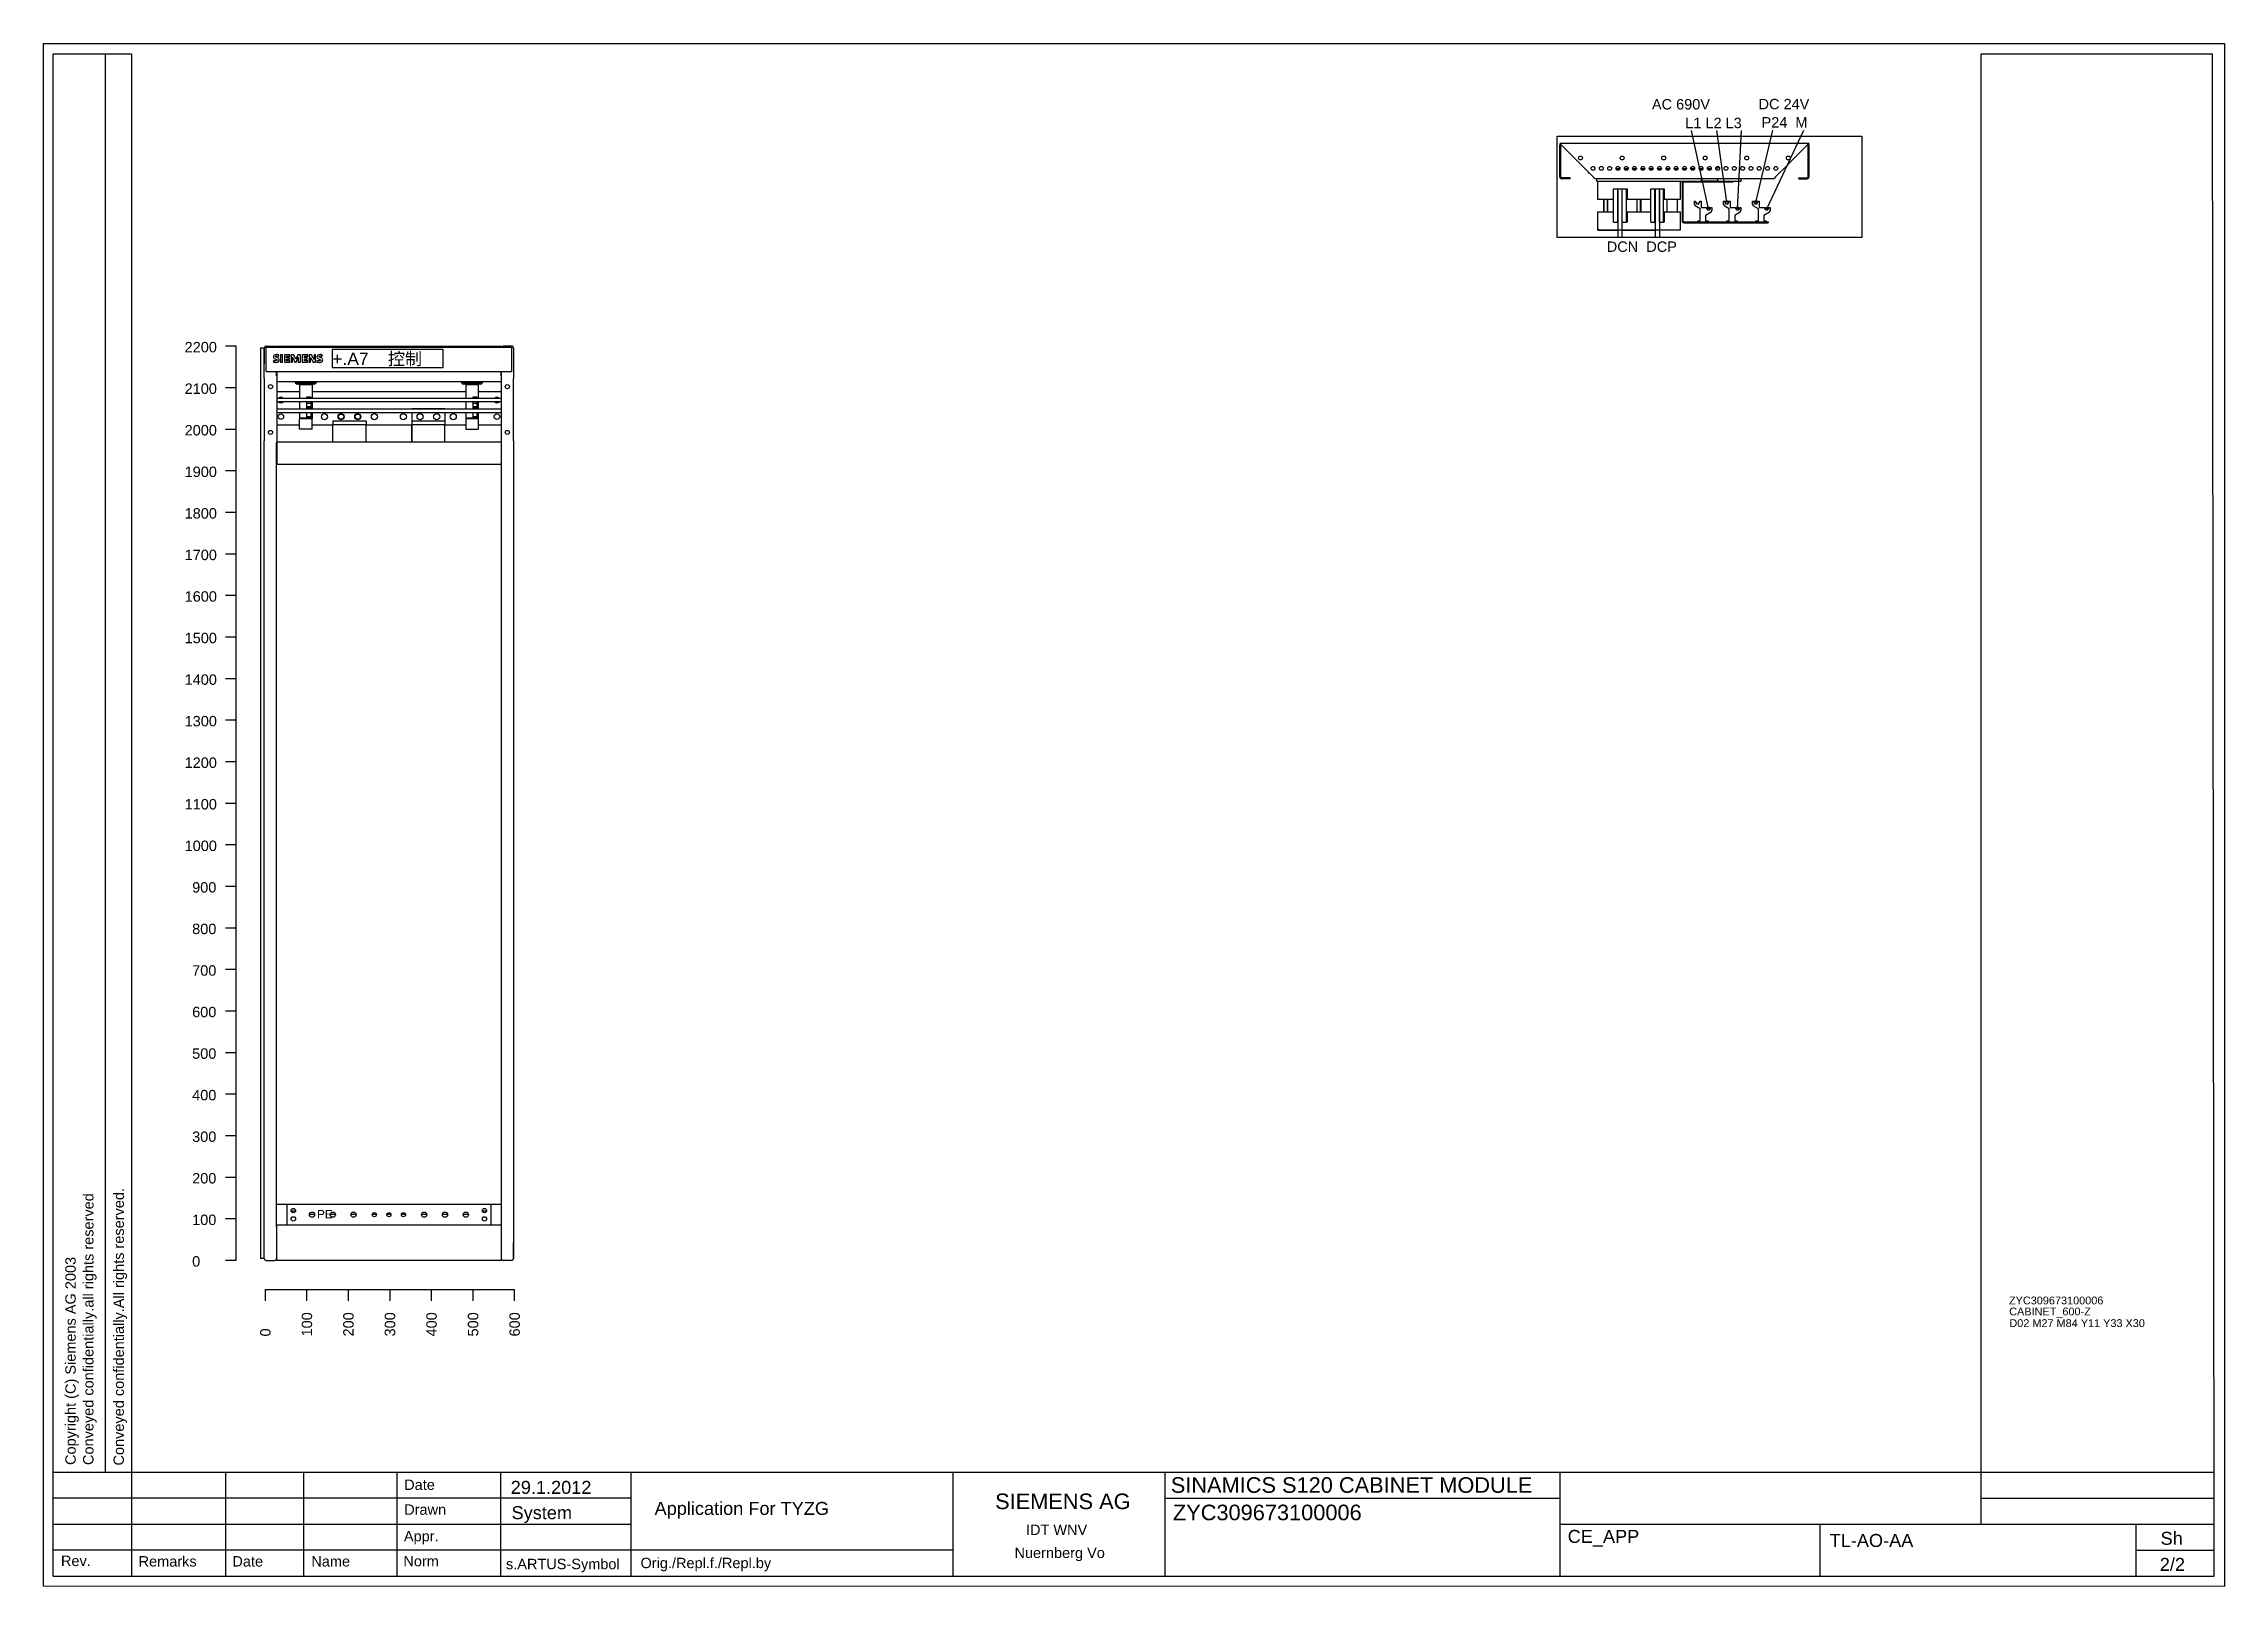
# Model space of a CAD drawing. Header units: inches. Extents: x 0 to 420, y 0 to 297.
import ezdxf
from ezdxf.enums import TextEntityAlignment as Align
from ezdxf.lldxf.tags import DXFTag

# ---------------------------------------------------------------- set-up
doc = ezdxf.new("R2010")
doc.units = ezdxf.units.IN
for name, color, linetype in [('Default', 7, 'Continuous'), ('DV1_Default', 7, 'Continuous'), ('DV2_Default', 7, 'Continuous')]:
    doc.layers.add(name, color=color, linetype=linetype)
doc.styles.add('SEACAD_arial_ttf', font='arial.ttf', dxfattribs={"height": 0.2})
tags = doc.linetypes.add('CENTER2', pattern=[1.125, 0.75, -0.125, 0.125, -0.125]).pattern_tags.tags
tags[10:11] = [DXFTag(74, 4), DXFTag(75, 0), DXFTag(340, '0'), DXFTag(46, 0.0), DXFTag(50, 0.0), DXFTag(44, 0.0), DXFTag(45, 0.0)]
tags[8:9] = [DXFTag(74, 4), DXFTag(75, 0), DXFTag(340, '0'), DXFTag(46, 0.0), DXFTag(50, 0.0), DXFTag(44, 0.0), DXFTag(45, 0.0)]
tags[6:7] = [DXFTag(74, 4), DXFTag(75, 0), DXFTag(340, '0'), DXFTag(46, 0.0), DXFTag(50, 0.0), DXFTag(44, 0.0), DXFTag(45, 0.0)]
tags[4:5] = [DXFTag(74, 4), DXFTag(75, 0), DXFTag(340, '0'), DXFTag(46, 0.0), DXFTag(50, 0.0), DXFTag(44, 0.0), DXFTag(45, 0.0)]

# ---------------------------------------------------------------- blocks, each defined once
blk = doc.blocks.new('SE')
at = {"layer": 'DV1_Default', "color": 7, "linetype": 'Continuous', "ltscale": 25.4}
for p, q in [((37.57, 239.1), (35.53, 239.1)), ((37.57, 63.1), (37.57, 239.1)), ((42.96, 238.76), (42.24, 238.76)), ((42.24, 238.76), (42.24, 63.48)), ((42.96, 238.76), (42.96, 235.75)), ((42.96, 232.92), (42.96, 238.76)), ((43.32, 239.12), (44.96, 239.12)), ((43.32, 239.12), (44.96, 239.12)), ((43.35, 234.24), (43.35, 238.92)), ((43.35, 238.92), (90.55, 238.92)), ((44.76, 236.36), (44.76, 236.07)), ((45.04, 236.67), (45.34, 236.54)), ((45.53, 236.89), (45.27, 237.01)), ((45.32, 239.12), (88.6, 239.12)), ((45.32, 238.92), (45.32, 239.12)), ((45.74, 237.18), (45.74, 237.46)), ((46.49, 237.48), (46.07, 237.48)), ((46.07, 237.48), (46.07, 236.04)), ((46.07, 236.04), (46.49, 236.04)), ((46.49, 236.04), (46.49, 237.48)), ((47.9, 237.48), (46.83, 237.48)), ((46.83, 237.48), (46.83, 236.04)), ((46.83, 236.04), (47.9, 236.04)), ((47.25, 236.89), (47.25, 237.22)), ((47.25, 237.22), (47.9, 237.22)), ((47.81, 236.89), (47.25, 236.89)), ((47.25, 236.31), (47.25, 236.65)), ((47.25, 236.65), (47.81, 236.65)), ((47.9, 236.31), (47.25, 236.31)), ((47.81, 236.65), (47.81, 236.89)), ((47.9, 237.22), (47.9, 237.48)), ((47.9, 236.04), (47.9, 236.31)), ((48.68, 237.48), (48.15, 237.48)), ((48.15, 237.48), (48.15, 236.04)), ((48.15, 236.04), (48.43, 236.04)), ((48.43, 236.04), (48.43, 236.99)), ((48.43, 236.99), (48.84, 236.04)), ((49.05, 236.6), (48.68, 237.48)), ((48.84, 236.04), (49.11, 236.04)), ((49.42, 237.48), (49.05, 236.6)), ((49.11, 236.04), (49.52, 236.99)), ((49.94, 237.48), (49.42, 237.48)), ((49.52, 236.99), (49.52, 236.04)), ((49.52, 236.04), (49.94, 236.04)), ((49.94, 236.04), (49.94, 237.48)), ((51.33, 237.48), (50.26, 237.48)), ((50.26, 237.48), (50.26, 236.04)), ((50.26, 236.04), (51.35, 236.04)), ((50.68, 236.89), (50.68, 237.22)), ((50.68, 237.22), (51.33, 237.22)), ((51.25, 236.89), (50.68, 236.89)), ((50.68, 236.31), (50.68, 236.65)), ((50.68, 236.65), (51.25, 236.65)), ((51.35, 236.31), (50.68, 236.31)), ((51.25, 236.65), (51.25, 236.89)), ((51.33, 237.22), (51.33, 237.48)), ((51.35, 236.04), (51.35, 236.31)), ((52.05, 237.48), (51.59, 237.48)), ((51.59, 237.48), (51.59, 236.04)), ((51.59, 236.04), (51.88, 236.04)), ((51.88, 236.04), (51.88, 236.95)), ((51.88, 236.95), (52.4, 236.04)), ((52.57, 236.57), (52.05, 237.48)), ((52.4, 236.04), (52.85, 236.04)), ((52.85, 237.48), (52.57, 237.48)), ((52.57, 237.48), (52.57, 236.57)), ((52.85, 236.04), (52.85, 237.48)), ((53.11, 236.36), (53.11, 236.07)), ((53.4, 236.67), (53.69, 236.54)), ((53.89, 236.89), (53.63, 237.01)), ((54.11, 237.18), (54.11, 237.46)), ((88.6, 238.92), (88.6, 239.12)), ((90.6, 239.12), (88.96, 239.12)), ((90.6, 239.12), (88.96, 239.12)), ((90.55, 238.92), (90.55, 234.24)), ((90.96, 238.76), (90.96, 235.75)), ((90.96, 238.76), (90.96, 232.92)), ((37.57, 231.1), (35.53, 231.1)), ((42.96, 232.92), (42.96, 220.92)), ((43.35, 234.24), (90.55, 234.24)), ((45.32, 233.44), (45.32, 234.24)), ((45.36, 234.24), (45.36, 216.32)), ((45.36, 232.32), (88.56, 232.32)), ((48.88, 232.32), (48.88, 232.28)), ((49.08, 232.28), (49.08, 232.32)), ((52.6, 232.04), (49.32, 232.04)), ((52.6, 231.84), (49.32, 231.84)), ((49.76, 231.68), (49.76, 231.84)), ((52.16, 231.68), (49.76, 231.68)), ((49.76, 231.68), (49.76, 231.52)), ((49.76, 231.52), (49.76, 229.04)), ((52.16, 231.68), (52.16, 231.84)), ((52.16, 231.68), (52.16, 231.52)), ((52.16, 231.52), (52.16, 229.04)), ((52.84, 232.32), (52.84, 232.28)), ((53.04, 232.32), (53.04, 232.28)), ((80.88, 232.32), (80.88, 232.28)), ((81.08, 232.28), (81.08, 232.32)), ((84.6, 232.04), (81.32, 232.04)), ((84.6, 231.84), (81.32, 231.84)), ((81.76, 231.68), (81.76, 231.84)), ((84.16, 231.68), (81.76, 231.68)), ((81.76, 231.68), (81.76, 231.52)), ((81.76, 231.52), (81.76, 229.04)), ((84.16, 231.68), (84.16, 231.84)), ((84.16, 231.68), (84.16, 231.52)), ((84.16, 231.52), (84.16, 229.04)), ((84.84, 232.32), (84.84, 232.28)), ((85.04, 232.32), (85.04, 232.28)), ((88.6, 234.24), (88.6, 69.56)), ((88.6, 233.44), (88.6, 234.24)), ((90.96, 220.92), (90.96, 232.92)), ((88.62, 229.04), (45.34, 229.04)), ((88.62, 228.41), (45.34, 228.41)), ((49.76, 230.35), (45.36, 230.35)), ((88.65, 226.99), (45.37, 226.99)), ((49.76, 228.41), (49.76, 226.99)), ((51.92, 229.28), (51.12, 229.28)), ((51.12, 229.28), (51.12, 229.04)), ((51.12, 228.41), (51.12, 228.08)), ((51.12, 228.08), (51.12, 227.44)), ((51.92, 228.08), (51.12, 228.08)), ((51.12, 227.44), (51.12, 227.19)), ((51.92, 227.44), (51.12, 227.44)), ((51.12, 227.19), (51.12, 226.99)), ((51.92, 227.19), (51.12, 227.19)), ((51.92, 229.28), (51.92, 229.04)), ((51.92, 228.41), (51.92, 228.08)), ((51.92, 228.08), (51.92, 227.44)), ((51.92, 227.44), (51.92, 227.19)), ((51.92, 227.19), (51.92, 226.99)), ((81.76, 230.35), (52.16, 230.35)), ((52.16, 228.41), (52.16, 226.99)), ((71.36, 227.15), (77.76, 227.15)), ((71.36, 227.15), (71.36, 226.99)), ((77.76, 227.15), (77.76, 226.99)), ((81.76, 228.41), (81.76, 226.99)), ((83.92, 229.28), (83.12, 229.28)), ((83.12, 229.28), (83.12, 229.04)), ((83.12, 228.41), (83.12, 228.08)), ((83.12, 228.08), (83.12, 227.44)), ((83.92, 228.08), (83.12, 228.08)), ((83.12, 227.44), (83.12, 227.19)), ((83.92, 227.44), (83.12, 227.44)), ((83.12, 227.19), (83.12, 226.99)), ((83.92, 227.19), (83.12, 227.19)), ((83.92, 229.28), (83.92, 229.04)), ((83.92, 228.41), (83.92, 228.08)), ((83.92, 228.08), (83.92, 227.44)), ((83.92, 227.44), (83.92, 227.19)), ((83.92, 227.19), (83.92, 226.99)), ((88.56, 230.35), (84.16, 230.35)), ((84.16, 228.41), (84.16, 226.99)), ((37.57, 223.1), (35.53, 223.1)), ((45.36, 223.95), (49.76, 223.95)), ((88.65, 226.32), (45.37, 226.32)), ((49.76, 226.32), (49.76, 225.44)), ((49.76, 225.44), (49.76, 225.28)), ((51.12, 225.28), (49.76, 225.28)), ((49.76, 225.28), (49.76, 225.12)), ((52.16, 225.12), (49.76, 225.12)), ((49.76, 223.12), (49.76, 225.12)), ((52.16, 223.12), (49.76, 223.12)), ((51.12, 226.32), (51.12, 225.52)), ((51.12, 225.52), (51.12, 225.28)), ((51.92, 225.52), (51.12, 225.52)), ((51.92, 225.28), (51.12, 225.28)), ((51.92, 226.32), (51.92, 225.52)), ((51.92, 225.52), (51.92, 225.28)), ((52.16, 225.28), (51.92, 225.28)), ((52.16, 226.32), (52.16, 225.44)), ((52.16, 225.44), (52.16, 225.28)), ((52.16, 225.28), (52.16, 225.12)), ((52.16, 223.12), (52.16, 225.12)), ((52.16, 223.95), (56.16, 223.95)), ((56.16, 224.75), (62.56, 224.75)), ((56.16, 224.75), (56.16, 223.95)), ((62.56, 223.95), (56.16, 223.95)), ((56.16, 220.72), (56.16, 223.95)), ((62.56, 224.75), (62.56, 223.95)), ((62.56, 220.72), (62.56, 223.95)), ((62.56, 223.12), (62.56, 223.95)), ((62.56, 223.95), (71.36, 223.95)), ((71.36, 226.32), (71.36, 220.72)), ((71.36, 224.75), (77.76, 224.75)), ((77.76, 223.95), (71.36, 223.95)), ((71.36, 220.72), (71.36, 223.95)), ((77.76, 226.32), (77.76, 223.95)), ((77.76, 220.72), (77.76, 223.95)), ((77.76, 223.95), (81.76, 223.95)), ((81.76, 226.32), (81.76, 225.44)), ((81.76, 225.44), (81.76, 225.28)), ((83.12, 225.28), (81.76, 225.28)), ((81.76, 225.28), (81.76, 225.12)), ((84.16, 225.12), (81.76, 225.12)), ((81.76, 225.12), (81.76, 223.12)), ((81.76, 223.12), (84.16, 223.12)), ((83.12, 226.32), (83.12, 225.52)), ((83.12, 225.52), (83.12, 225.28)), ((83.92, 225.52), (83.12, 225.52)), ((83.92, 225.28), (83.12, 225.28)), ((83.92, 226.32), (83.92, 225.52)), ((83.92, 225.52), (83.92, 225.28)), ((84.16, 225.28), (83.92, 225.28)), ((84.16, 226.32), (84.16, 225.44)), ((84.16, 225.44), (84.16, 225.28)), ((84.16, 225.28), (84.16, 225.12)), ((84.16, 225.12), (84.16, 223.12)), ((84.16, 223.95), (88.56, 223.95)), ((42.96, 63.48), (42.96, 220.92)), ((45.32, 220.28), (45.32, 220.6)), ((45.32, 220.28), (45.32, 220.6)), ((45.32, 216.76), (45.32, 220.28)), ((45.56, 220.72), (88.6, 220.72)), ((90.96, 220.92), (90.96, 63.48)), ((37.57, 215.1), (35.53, 215.1)), ((45.32, 69.56), (45.32, 216.76)), ((88.6, 216.32), (45.32, 216.32)), ((37.57, 207.1), (35.53, 207.1)), ((37.57, 199.1), (35.53, 199.1)), ((37.57, 191.1), (35.53, 191.1)), ((37.57, 183.1), (35.53, 183.1)), ((37.57, 175.1), (35.53, 175.1)), ((37.57, 167.1), (35.53, 167.1)), ((37.57, 159.1), (35.53, 159.1)), ((37.57, 151.1), (35.53, 151.1)), ((37.57, 143.1), (35.53, 143.1)), ((37.57, 135.1), (35.53, 135.1)), ((37.57, 127.1), (35.53, 127.1)), ((37.57, 119.1), (35.53, 119.1)), ((37.57, 111.1), (35.53, 111.1)), ((37.57, 103.1), (35.53, 103.1)), ((37.57, 95.1), (35.53, 95.1)), ((37.57, 87.1), (35.53, 87.1)), ((37.57, 79.1), (35.53, 79.1)), ((45.32, 73.92), (88.6, 73.92)), ((47.36, 69.92), (47.36, 73.92)), ((48.15, 72.68), (48.98, 72.68)), ((51.68, 72.04), (52.65, 72.04)), ((55.68, 72.04), (56.65, 72.04)), ((59.68, 72.04), (60.65, 72.04)), ((63.78, 72.04), (64.54, 72.04)), ((66.58, 72.04), (67.34, 72.04)), ((69.38, 72.04), (70.14, 72.04)), ((73.28, 72.04), (74.25, 72.04)), ((77.28, 72.04), (78.25, 72.04)), ((81.28, 72.04), (82.25, 72.04)), ((84.95, 72.68), (85.78, 72.68)), ((86.56, 73.92), (86.56, 69.92)), ((37.57, 71.1), (35.53, 71.1)), ((88.6, 69.92), (45.32, 69.92)), ((45.32, 69.92), (45.32, 69.56)), ((45.32, 69.56), (45.32, 63.48)), ((88.6, 69.92), (88.6, 69.56)), ((88.6, 69.56), (88.6, 63.48)), ((37.57, 63.1), (35.53, 63.1)), ((42.96, 63.48), (42.24, 63.48)), ((42.96, 63.48), (42.96, 66.49)), ((43.32, 63.12), (44.96, 63.12)), ((43.32, 63.12), (44.96, 63.12)), ((45.32, 63.48), (45.32, 63.12)), ((88.6, 63.12), (45.32, 63.12)), ((88.6, 63.48), (88.6, 63.12)), ((90.6, 63.12), (88.96, 63.12)), ((90.6, 63.12), (88.96, 63.12)), ((90.96, 63.48), (90.96, 66.49)), ((43.11, 57.53), (43.11, 55.34)), ((43.11, 57.53), (91.11, 57.53)), ((51.11, 57.53), (51.11, 55.34)), ((59.11, 57.53), (59.11, 55.34)), ((67.11, 57.53), (67.11, 55.34)), ((75.11, 57.53), (75.11, 55.34)), ((83.11, 57.53), (83.11, 55.34)), ((91.11, 57.53), (91.11, 55.34))]:
    blk.add_line(p, q, dxfattribs=at)
blk.add_lwpolyline([(56.07, 238.51), (56.07, 235), (77.43, 235), (77.43, 238.51), (56.07, 238.51)], dxfattribs=at)
for centre, radius in [((44.16, 231.32), 0.4), ((89.76, 231.32), 0.4), ((44.16, 222.52), 0.4), ((46.16, 225.55), 0.54), ((54.56, 225.55), 0.58), ((57.76, 225.55), 0.58), ((57.76, 225.55), 0.5), ((60.96, 225.55), 0.58), ((60.96, 225.55), 0.5), ((64.16, 225.55), 0.58), ((69.76, 225.55), 0.58), ((72.96, 225.55), 0.58), ((76.16, 225.55), 0.58), ((79.36, 225.55), 0.58), ((87.76, 225.55), 0.54), ((89.76, 222.52), 0.4), ((48.56, 72.72), 0.42), ((48.56, 71.12), 0.42), ((52.16, 71.92), 0.5), ((56.16, 71.92), 0.5), ((60.16, 71.92), 0.5), ((64.16, 71.92), 0.4), ((66.96, 71.92), 0.4), ((69.76, 71.92), 0.4), ((73.76, 71.92), 0.5), ((77.76, 71.92), 0.5), ((81.76, 71.92), 0.5), ((85.36, 72.72), 0.42), ((85.36, 71.12), 0.42)]:
    blk.add_circle(centre, radius, dxfattribs=at)
for centre, radius, start, end in [((43.32, 238.76), 0.36, 90, 180), ((43.32, 238.76), 0.36, 90, 180), ((44.96, 238.76), 0.36, 25.2814, 90), ((44.96, 238.76), 0.36, 25.2814, 90), ((88.96, 238.76), 0.36, 90, 154.7186), ((88.96, 238.76), 0.36, 90, 154.7186), ((90.6, 238.76), 0.36, 0, 90), ((90.6, 238.76), 0.36, 0, 90), ((49.32, 232.28), 0.44, 180, 270), ((49.32, 232.28), 0.24, 180, 270), ((52.6, 232.28), 0.44, 270, 360), ((52.6, 232.28), 0.24, 270, 360), ((81.32, 232.28), 0.44, 180, 270), ((81.32, 232.28), 0.24, 180, 270), ((84.6, 232.28), 0.44, 270, 360), ((84.6, 232.28), 0.24, 270, 360), ((46.16, 228.75), 0.54, 33.6129, 146.3871), ((46.16, 228.75), 0.54, 218.4834, 321.5166), ((87.76, 228.75), 0.54, 33.6129, 146.3871), ((87.76, 228.75), 0.54, 218.4834, 321.5166), ((43.32, 63.48), 0.36, 180, 270), ((43.32, 63.48), 0.36, 180, 270), ((44.96, 63.48), 0.36, 270, 360), ((44.96, 63.48), 0.36, 270, 360), ((88.96, 63.48), 0.36, 180, 270), ((88.96, 63.48), 0.36, 180, 270), ((90.6, 63.48), 0.36, 270, 360), ((90.6, 63.48), 0.36, 270, 360)]:
    blk.add_arc(centre, radius, start, end, dxfattribs=at)
for points, knots in [([(44.89, 237.39), (44.78, 237.31), (44.72, 237.21), (44.72, 237.07), (44.72, 236.9), (44.83, 236.77), (45.04, 236.67)], [0, 0, 0, 0, 0.403683, 0.403683, 0.403683, 1, 1, 1, 1]), ([(44.76, 236.07), (44.83, 236.05), (44.91, 236.04), (45, 236.02), (45.1, 236.01), (45.17, 236), (45.22, 236), (45.42, 236), (45.57, 236.04), (45.69, 236.13), (45.8, 236.22), (45.86, 236.33), (45.86, 236.47), (45.86, 236.65), (45.75, 236.79), (45.53, 236.89)], [0, 0, 0, 0, 0.526228, 0.526228, 0.526228, 0.984525, 0.984525, 0.984525, 0.98961, 0.98961, 0.98961, 0.993829, 0.993829, 0.993829, 1, 1, 1, 1]), ([(45.34, 236.54), (45.41, 236.51), (45.45, 236.46), (45.45, 236.41), (45.45, 236.32), (45.37, 236.28), (45.19, 236.28), (45.08, 236.28), (44.94, 236.3), (44.76, 236.36)], [0, 0, 0, 0, 0.354975, 0.354975, 0.354975, 0.995347, 0.995347, 0.995347, 1, 1, 1, 1]), ([(45.74, 237.46), (45.61, 237.49), (45.47, 237.51), (45.32, 237.51), (45.14, 237.51), (44.99, 237.47), (44.89, 237.39)], [0, 0, 0, 0, 0.475386, 0.475386, 0.475386, 1, 1, 1, 1]), ([(45.16, 237.07), (45.14, 237.09), (45.13, 237.11), (45.13, 237.14), (45.13, 237.21), (45.2, 237.25), (45.35, 237.25), (45.42, 237.25), (45.49, 237.24), (45.55, 237.23)], [0, 0, 0, 0, 0.207098, 0.207098, 0.207098, 0.997947, 0.997947, 0.997947, 1, 1, 1, 1]), ([(53.25, 237.39), (53.15, 237.31), (53.1, 237.21), (53.1, 237.07), (53.1, 236.9), (53.2, 236.76), (53.4, 236.67)], [0, 0, 0, 0, 0.404744, 0.404744, 0.404744, 1, 1, 1, 1]), ([(53.69, 236.54), (53.74, 236.51), (53.77, 236.49), (53.79, 236.47), (53.8, 236.46), (53.81, 236.44), (53.81, 236.41), (53.81, 236.32), (53.73, 236.28), (53.56, 236.28), (53.46, 236.28), (53.31, 236.3), (53.11, 236.36)], [0, 0, 0, 0, 0.600141, 0.600141, 0.600141, 0.99168, 0.99168, 0.99168, 0.995195, 0.995195, 0.995195, 1, 1, 1, 1]), ([(54.11, 237.46), (53.97, 237.49), (53.83, 237.51), (53.69, 237.51), (53.51, 237.51), (53.36, 237.47), (53.25, 237.39)], [0, 0, 0, 0, 0.473229, 0.473229, 0.473229, 1, 1, 1, 1]), ([(53.36, 236.02), (53.46, 236.01), (53.54, 236), (53.59, 236), (53.78, 236), (53.93, 236.04), (54.04, 236.13)], [0, 0, 0, 0, 0.327653, 0.327653, 0.327653, 1, 1, 1, 1]), ([(53.63, 237.01), (53.54, 237.05), (53.5, 237.09), (53.5, 237.14), (53.5, 237.21), (53.58, 237.25), (53.73, 237.25), (53.8, 237.25), (53.86, 237.24), (53.92, 237.23)], [0, 0, 0, 0, 0.393505, 0.393505, 0.393505, 0.997995, 0.997995, 0.997995, 1, 1, 1, 1]), ([(54.04, 236.13), (54.16, 236.21), (54.21, 236.33), (54.21, 236.47), (54.21, 236.56), (54.19, 236.64), (54.13, 236.71)], [0, 0, 0, 0, 0.60814, 0.60814, 0.60814, 1, 1, 1, 1])]:
    blk.add_open_spline(points, degree=3, knots=knots, dxfattribs=at)
for points in [[(45.27, 237.01), (45.22, 237.03), (45.18, 237.05), (45.16, 237.07)], [(45.55, 237.23), (45.61, 237.23), (45.67, 237.21), (45.74, 237.18)], [(53.11, 236.07), (53.18, 236.05), (53.26, 236.04), (53.36, 236.02)], [(54.13, 236.71), (54.08, 236.78), (54, 236.84), (53.89, 236.89)], [(53.92, 237.23), (53.98, 237.23), (54.04, 237.21), (54.11, 237.18)]]:
    blk.add_open_spline(points, degree=3, dxfattribs=at)
at = {"layer": 'DV1_Default', "color": 7, "linetype": 'Continuous', "ltscale": 25.4, "style": 'SEACAD_arial_ttf'}
for s, height, p in [('2200', 2, (27.63, 239.94)), ('+.A7    控制', 2.4, (56.07, 237.89)), ('2100', 2, (27.63, 231.94)), ('2000', 2, (27.63, 223.94)), ('1900', 2, (27.63, 215.94)), ('1800', 2, (27.63, 207.94)), ('1700', 2, (27.63, 199.94)), ('1600', 2, (27.63, 191.94)), ('1500', 2, (27.63, 183.94)), ('1400', 2, (27.63, 175.94)), ('1300', 2, (27.63, 167.94)), ('1200', 2, (27.63, 159.94)), ('1100', 2, (27.63, 151.94)), ('1000', 2, (27.63, 143.94)), ('900', 2, (29.08, 135.94)), ('800', 2, (29.08, 127.94)), ('700', 2, (29.08, 119.94)), ('600', 2, (29.08, 111.94)), ('500', 2, (29.08, 103.94)), ('400', 2, (29.08, 95.94)), ('300', 2, (29.08, 87.94)), ('200', 2, (29.08, 79.94)), ('100', 2, (29.08, 71.94)), ('PE', 1.6, (53.14, 72.83)), ('0', 2, (29.08, 63.94))]:
    blk.add_text(s, height=height, dxfattribs=at).set_placement(p, align=Align.TOP_LEFT)
for s, p in [('100', (50.17, 48.48)), ('200', (58.17, 48.48)), ('300', (66.17, 48.48)), ('400', (74.17, 48.48)), ('500', (82.17, 48.48)), ('600', (90.17, 48.48)), ('0', (42.17, 48.48))]:
    blk.add_text(s, height=2, rotation=90, dxfattribs=at).set_placement(p, align=Align.TOP_LEFT)
blk = doc.blocks.new('SE1')
at = {"layer": 'DV2_Default', "color": 7, "linetype": 'Continuous', "ltscale": 25.4}
for p, q in [((340.41, 278.15), (292.41, 278.15)), ((292.41, 278.15), (292.77, 277.79)), ((292.41, 271.71), (292.41, 277.79)), ((292.61, 271.71), (292.61, 277.79)), ((292.77, 277.79), (295.78, 274.78)), ((340.05, 277.79), (337.04, 274.78)), ((340.41, 278.15), (340.05, 277.79)), ((340.21, 271.71), (340.21, 277.79)), ((340.41, 271.71), (340.41, 277.79)), ((295.78, 274.78), (296.04, 274.53)), ((296.04, 274.53), (296.29, 274.28)), ((296.29, 274.28), (296.4, 274.17)), ((296.4, 274.17), (298.85, 271.71)), ((303.26, 273.4), (303.25, 273.42)), ((303.97, 273.27), (303.57, 273.27)), ((305.57, 273.27), (304.85, 273.27)), ((307.17, 273.27), (306.45, 273.27)), ((308.77, 273.27), (308.05, 273.27)), ((310.37, 273.27), (309.65, 273.27)), ((311.97, 273.27), (311.25, 273.27)), ((313.57, 273.27), (312.85, 273.27)), ((315.17, 273.27), (314.45, 273.27)), ((316.77, 273.27), (316.05, 273.27)), ((318.37, 273.27), (317.65, 273.27)), ((319.97, 273.27), (319.25, 273.27)), ((321.57, 273.27), (320.85, 273.27)), ((323.15, 273.5), (322.6, 273.3)), ((336.43, 274.17), (333.97, 271.71)), ((336.54, 274.28), (336.43, 274.17)), ((336.79, 274.53), (336.54, 274.28)), ((337.04, 274.78), (336.79, 274.53)), ((294.41, 271.55), (292.77, 271.55)), ((294.41, 271.35), (292.77, 271.35)), ((294.41, 271.35), (294.41, 271.55)), ((297.97, 272.47), (297.97, 272.59)), ((297.97, 272.47), (298.09, 272.47)), ((298.85, 271.71), (299.21, 271.35)), ((333.61, 271.35), (299.21, 271.35)), ((299.57, 271.35), (299.57, 271.31)), ((299.57, 270.87), (299.57, 271.31)), ((299.57, 270.87), (319.65, 270.87)), ((299.73, 267.35), (299.73, 270.87)), ((302.77, 262.98), (302.77, 269.38)), ((302.77, 269.38), (303.57, 269.38)), ((303.57, 262.98), (303.57, 269.38)), ((303.57, 269.38), (305.25, 269.38)), ((303.64, 260.19), (303.64, 269.38)), ((304.44, 260.19), (304.44, 269.38)), ((304.45, 262.98), (304.45, 269.38)), ((305.25, 262.98), (305.25, 269.38)), ((305.25, 269.38), (305.37, 269.38)), ((305.37, 269.38), (305.37, 267.35)), ((309.93, 262.98), (309.93, 269.38)), ((309.93, 269.38), (310.73, 269.38)), ((310.73, 262.98), (310.73, 269.38)), ((310.73, 269.38), (312.41, 269.38)), ((310.85, 260.36), (310.85, 269.38)), ((311.61, 262.98), (311.61, 269.38)), ((311.65, 260.36), (311.65, 269.38)), ((312.41, 269.38), (312.53, 269.38)), ((312.41, 262.98), (312.41, 269.38)), ((312.53, 269.38), (312.53, 267.35)), ((315.57, 270.87), (315.57, 267.35)), ((315.97, 270.55), (315.97, 263.19)), ((316.13, 270.55), (316.13, 263.19)), ((325.73, 270.71), (316.29, 270.71)), ((319.65, 271.31), (319.65, 271.35)), ((319.65, 271.31), (319.65, 270.87)), ((322.85, 270.87), (319.65, 270.87)), ((322.85, 271.35), (322.85, 271.31)), ((322.85, 270.87), (322.85, 271.31)), ((322.85, 270.87), (327.33, 270.87)), ((325.73, 270.71), (325.73, 270.87)), ((327.33, 271.35), (327.33, 271.31)), ((327.33, 270.87), (327.33, 271.31)), ((333.97, 271.71), (333.61, 271.35)), ((334.77, 272.47), (334.73, 272.47)), ((334.77, 272.51), (334.77, 272.47)), ((338.41, 271.55), (340.05, 271.55)), ((338.41, 271.35), (338.41, 271.55)), ((338.41, 271.35), (340.05, 271.35)), ((302.77, 267.35), (299.73, 267.35)), ((299.73, 261.48), (299.73, 265)), ((299.73, 265), (302.77, 265)), ((300.85, 267.35), (300.85, 265)), ((300.93, 265), (300.93, 267.35)), ((301.58, 265), (301.58, 267.35)), ((301.65, 265), (301.65, 267.35)), ((309.93, 267.35), (305.37, 267.35)), ((305.37, 265), (309.93, 265)), ((305.37, 265), (305.37, 262.98)), ((307.25, 267.35), (307.25, 265)), ((307.33, 265), (307.33, 267.35)), ((307.98, 265), (307.98, 267.35)), ((308.05, 265), (308.05, 267.35)), ((315.57, 267.35), (312.53, 267.35)), ((312.53, 265), (315.57, 265)), ((312.53, 265), (312.53, 262.98)), ((313.05, 267.35), (313.05, 265)), ((315.05, 265), (315.05, 267.35)), ((315.57, 265), (315.57, 261.48)), ((318.33, 267.03), (318.57, 267.03)), ((318.33, 266.39), (318.33, 267.03)), ((318.45, 266.39), (318.33, 266.39)), ((318.45, 266.17), (318.45, 266.39)), ((319.45, 265.59), (318.45, 266.17)), ((318.57, 267.03), (318.57, 266.79)), ((318.57, 266.79), (318.73, 266.79)), ((318.73, 266.79), (318.73, 266.55)), ((318.73, 266.55), (319.21, 266.55)), ((319.21, 266.79), (319.37, 266.79)), ((319.21, 266.55), (319.21, 266.79)), ((319.37, 267.03), (319.61, 267.03)), ((319.37, 266.79), (319.37, 267.03)), ((319.45, 263.27), (319.45, 265.59)), ((319.61, 267.03), (319.61, 265.83)), ((319.61, 265.83), (320.65, 265.83)), ((321.57, 264.94), (320.49, 264.31)), ((320.65, 265.83), (320.65, 265.59)), ((320.65, 265.59), (320.81, 265.59)), ((321.29, 265.83), (320.81, 265.83)), ((320.81, 265.83), (320.81, 265.35)), ((320.81, 265.35), (321.29, 265.35)), ((321.29, 265.35), (321.29, 265.83)), ((321.29, 265.59), (321.45, 265.59)), ((321.45, 265.83), (321.69, 265.83)), ((321.45, 265.59), (321.45, 265.83)), ((321.57, 265.19), (321.57, 264.94)), ((321.69, 265.19), (321.57, 265.19)), ((321.69, 265.83), (321.69, 265.19)), ((323.93, 267.03), (324.17, 267.03)), ((323.93, 266.39), (323.93, 267.03)), ((324.05, 266.39), (323.93, 266.39)), ((324.05, 266.17), (324.05, 266.39)), ((325.05, 265.59), (324.05, 266.17)), ((324.17, 267.03), (324.17, 266.79)), ((324.17, 266.79), (324.33, 266.79)), ((324.81, 267.03), (324.33, 267.03)), ((324.33, 267.03), (324.33, 266.55)), ((324.33, 266.55), (324.81, 266.55)), ((324.81, 266.55), (324.81, 267.03)), ((324.81, 266.79), (324.97, 266.79)), ((324.97, 267.03), (325.21, 267.03)), ((324.97, 266.79), (324.97, 267.03)), ((325.05, 263.27), (325.05, 265.59)), ((325.21, 267.03), (325.21, 265.83)), ((325.21, 265.83), (326.25, 265.83)), ((327.17, 264.94), (326.09, 264.31)), ((326.25, 265.83), (326.25, 265.59)), ((326.25, 265.59), (326.41, 265.59)), ((326.41, 265.83), (326.41, 265.35)), ((326.89, 265.83), (326.41, 265.83)), ((326.41, 265.35), (326.89, 265.35)), ((326.89, 265.35), (326.89, 265.83)), ((326.89, 265.59), (327.05, 265.59)), ((327.05, 265.83), (327.29, 265.83)), ((327.05, 265.59), (327.05, 265.83)), ((327.17, 265.19), (327.17, 264.94)), ((327.29, 265.19), (327.17, 265.19)), ((327.29, 265.83), (327.29, 265.19)), ((329.53, 267.03), (329.77, 267.03)), ((329.53, 266.39), (329.53, 267.03)), ((329.65, 266.39), (329.53, 266.39)), ((329.65, 266.17), (329.65, 266.39)), ((330.65, 265.59), (329.65, 266.17)), ((329.77, 267.03), (329.77, 266.79)), ((329.77, 266.79), (329.93, 266.79)), ((330.41, 267.03), (329.93, 267.03)), ((329.93, 267.03), (329.93, 266.55)), ((329.93, 266.55), (330.41, 266.55)), ((330.41, 266.55), (330.41, 267.03)), ((330.41, 266.79), (330.57, 266.79)), ((330.57, 267.03), (330.81, 267.03)), ((330.57, 266.79), (330.57, 267.03)), ((330.65, 263.27), (330.65, 265.59)), ((330.81, 267.03), (330.81, 265.83)), ((330.81, 265.83), (331.85, 265.83)), ((332.77, 264.94), (331.69, 264.31)), ((331.85, 265.83), (331.85, 265.59)), ((331.85, 265.59), (332.01, 265.59)), ((332.01, 265.83), (332.01, 265.35)), ((332.01, 265.83), (332.49, 265.83)), ((332.01, 265.35), (332.49, 265.35)), ((332.49, 265.35), (332.49, 265.83)), ((332.49, 265.59), (332.65, 265.59)), ((332.65, 265.83), (332.89, 265.83)), ((332.65, 265.59), (332.65, 265.83)), ((332.77, 265.19), (332.77, 264.94)), ((332.89, 265.19), (332.77, 265.19)), ((332.89, 265.83), (332.89, 265.19)), ((299.73, 261.78), (299.73, 261.48)), ((315.57, 261.48), (299.73, 261.48)), ((299.73, 261.48), (299.85, 261.48)), ((299.85, 261.48), (303.81, 261.48)), ((302.77, 262.98), (303.57, 262.98)), ((303.52, 262.98), (303.4, 262.98)), ((304.45, 262.98), (305.25, 262.98)), ((304.61, 261.48), (310.85, 261.48)), ((305.37, 262.98), (305.25, 262.98)), ((309.93, 262.98), (310.73, 262.98)), ((310.85, 262.98), (310.73, 262.98)), ((311.61, 262.98), (312.41, 262.98)), ((312.53, 262.98), (312.41, 262.98)), ((316.29, 263.03), (332.55, 263.03)), ((316.29, 262.87), (332.55, 262.87)), ((318.97, 263.27), (319.45, 263.27)), ((318.97, 263.03), (318.97, 263.27)), ((320.49, 264.31), (320.49, 263.27)), ((320.49, 263.27), (320.97, 263.27)), ((320.97, 263.27), (320.97, 263.03)), ((324.57, 263.27), (325.05, 263.27)), ((324.57, 263.03), (324.57, 263.27)), ((326.09, 264.31), (326.09, 263.27)), ((326.09, 263.27), (326.57, 263.27)), ((326.57, 263.27), (326.57, 263.03)), ((330.17, 263.27), (330.65, 263.27)), ((330.17, 263.03), (330.17, 263.27)), ((331.69, 264.31), (331.69, 263.27)), ((331.69, 263.27), (332.17, 263.27)), ((332.17, 263.27), (332.17, 263.03)), ((332.55, 263.03), (332.55, 262.87))]:
    blk.add_line(p, q, dxfattribs=at)
for centre in [(296.41, 275.35), (298.81, 273.35), (300.41, 273.35), (302.01, 273.35), (303.61, 273.35), (304.41, 275.35), (305.21, 273.35), (306.81, 273.35), (308.41, 273.35), (310.01, 273.35), (311.61, 273.35), (312.41, 275.35), (313.21, 273.35), (314.81, 273.35), (316.41, 273.35), (318.01, 273.35), (319.61, 273.35), (320.41, 275.35), (321.21, 273.35), (322.81, 273.35), (324.41, 273.35), (326.01, 273.35), (327.61, 273.35), (328.41, 275.35), (329.21, 273.35), (330.81, 273.35), (332.41, 273.35), (334.01, 273.35), (336.41, 275.35)]:
    blk.add_circle(centre, 0.368, dxfattribs=at)
for centre, radius, start, end in [((292.77, 277.79), 0.36, 135, 180), ((292.77, 277.79), 0.16, 135, 180), ((340.05, 277.79), 0.16, 0, 45), ((340.05, 277.79), 0.36, 0, 45), ((303.57, 273.71), 0.44, 225, 270), ((322.45, 273.71), 0.44, 270, 290), ((292.77, 271.71), 0.36, 180, 270), ((292.77, 271.71), 0.16, 180, 270), ((316.29, 270.55), 0.32, 90, 180), ((316.29, 270.55), 0.16, 90, 180), ((340.05, 271.71), 0.16, 270, 360), ((340.05, 271.71), 0.36, 270, 360), ((310.05, 260.36), 0.8, 347.386, 360), ((310.05, 260.36), 1.6, 353.7313, 360), ((316.29, 263.19), 0.32, 180, 270), ((316.29, 263.19), 0.16, 180, 270)]:
    blk.add_arc(centre, radius, start, end, dxfattribs=at)

msp = doc.modelspace()

# ---------------------------------------------------------------- linework, layer by layer
at = {"layer": 'Default', "color": 7, "linetype": 'Continuous', "ltscale": 25.4}
for p, q in [((0.48, 0.42), (0.48, 297.37)), ((0.48, 297.37), (420.38, 297.37)), ((2.35, 2.34), (2.35, 295.37)), ((2.35, 295.37), (17.41, 295.37)), ((12.42, 22.38), (12.42, 295.37)), ((17.41, 295.37), (17.41, 2.29)), ((373.53, 12.36), (373.53, 295.37)), ((373.53, 295.37), (418.1, 295.37)), ((418.38, 12.36), (418.1, 295.37)), ((420.38, 297.37), (420.38, 0.37)), ((321.03, 265.58), (317.78, 280.67)), ((324.57, 266.83), (322.64, 280.67)), ((326.66, 265.59), (327.37, 280.67)), ((330.18, 266.77), (333.41, 280.71)), ((332.25, 265.59), (339.37, 280.71)), ((2.35, 22.38), (418.37, 22.38)), ((35.52, 22.38), (35.52, 2.34)), ((50.5, 22.38), (50.5, 2.34)), ((68.5, 22.38), (68.5, 2.34)), ((88.43, 22.38), (88.43, 2.34)), ((113.57, 22.38), (113.57, 2.34)), ((175.55, 22.38), (175.55, 2.34)), ((216.37, 22.4), (216.37, 2.36)), ((292.42, 22.38), (292.42, 2.34)), ((2.35, 17.43), (113.57, 17.43)), ((216.42, 17.38), (292.39, 17.38)), ((373.53, 17.37), (418.38, 17.37)), ((2.35, 12.34), (113.57, 12.34)), ((292.42, 12.36), (418.38, 12.36)), ((342.5, 12.36), (342.5, 2.34)), ((403.35, 12.39), (403.35, 2.37)), ((418.38, 2.34), (418.38, 12.36)), ((2.35, 7.4), (175.55, 7.4)), ((403.53, 7.35), (418.38, 7.35)), ((420.38, 0.37), (0.48, 0.42)), ((2.35, 2.34), (418.38, 2.34))]:
    msp.add_line(p, q, dxfattribs=at)
at = {"layer": 'Default', "color": 7, "linetype": 'CENTER2', "ltscale": 25.4}
msp.add_lwpolyline([(291.92, 260.04), (291.92, 279.54), (350.57, 279.54), (350.57, 260.04), (291.92, 260.04)], dxfattribs=at)

# ---------------------------------------------------------------- block references
at = {"layer": 'Default'}
for name in ['SE1', 'SE']:
    msp.add_blockref(name, (0, 0), dxfattribs=at)

# ---------------------------------------------------------------- texts
at = {"layer": 'Default', "color": 7, "linetype": 'Continuous', "ltscale": 25.4, "style": 'SEACAD_arial_ttf'}
for s, height, p in [('AC 690V', 2, (310.15, 286.69)), ('DC 24V', 2, (330.68, 286.73)), ('L1 L2 L3', 2, (316.57, 283.09)), ('P24  M', 2, (331.26, 283.21)), ('DCN  DCP', 2, (301.46, 259.28)), ('ZYC309673100006', 1.5, (378.9, 56.16)), ('CABINET_600-Z', 1.5, (378.94, 54.04)), ('D02 M27 M84 Y11 Y33 X30', 1.5, (378.98, 51.8)), ('SINAMICS S120 CABINET MODULE', 3, (217.51, 21.38)), ('Date', 2, (69.91, 20.94)), ('29.1.2012', 2.5, (90.42, 20.68)), ('SIEMENS AG', 3, (183.69, 18.24)), ('Drawn', 2, (69.91, 16.16)), ('System', 2.5, (90.58, 15.81)), ('Application For TYZG', 2.5, (118.12, 16.63)), ('ZYC309673100006', 3, (217.92, 16.1)), ('Appr.', 2, (69.85, 11.04)), ('IDT WNV', 2, (189.63, 12.26)), ('CE_APP', 2.5, (293.93, 11.24)), ('TL-AO-AA', 2.5, (344.37, 10.46)), ('Sh', 2.5, (408.09, 10.87)), ('Rev.', 2, (3.82, 6.28)), ('Remarks', 2, (18.77, 6.19)), ('Date', 2, (36.83, 6.19)), ('Name', 2, (52.03, 6.19)), ('Norm', 2, (69.75, 6.23)), ('s.ARTUS-Symbol', 2, (89.51, 5.68)), ('Orig./Repl.f./Repl.by', 2, (115.41, 5.88)), ('Nuernberg Vo', 2, (187.42, 7.83)), ('2/2', 2.5, (407.94, 5.85))]:
    msp.add_text(s, height=height, dxfattribs=at).set_placement(p, align=Align.TOP_LEFT)
for s, p in [('Conveyed confidentially.all rights reserved', (8.08, 23.73)), ('Conveyed confidentially.All rights reserved.', (13.94, 23.64)), ('Copyright (C) Siemens AG 2003', (4.66, 23.74))]:
    msp.add_text(s, height=2, rotation=90, dxfattribs=at).set_placement(p, align=Align.TOP_LEFT)

doc.saveas('drawing.dxf')
